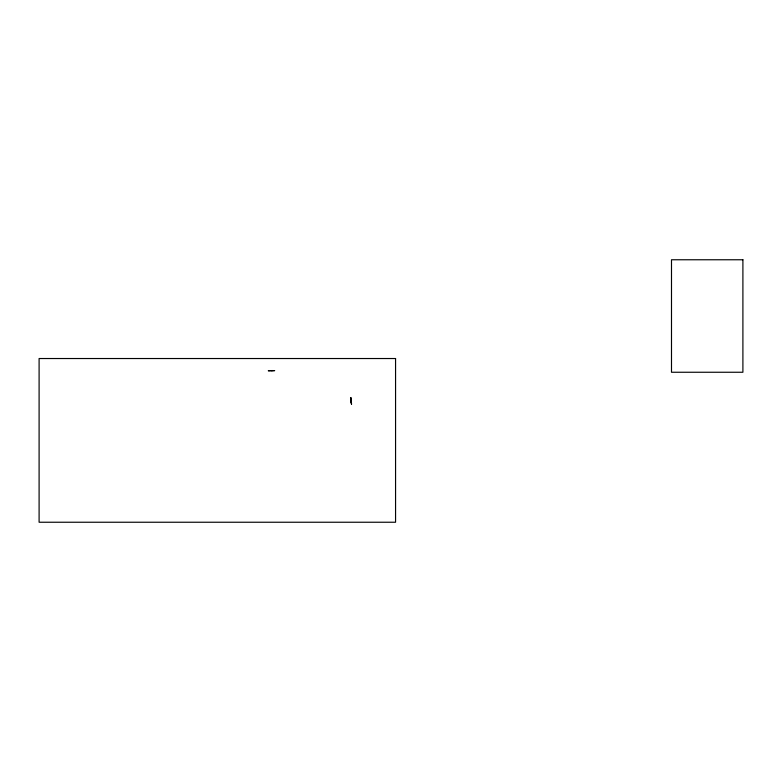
<?xml version="1.0" encoding="UTF-8"?>
<svg xmlns="http://www.w3.org/2000/svg" width="782" height="782" viewBox="0 0 782 782"><rect width="100%" height="100%" fill="white"/><g stroke="black" fill="none" stroke-linecap="round" stroke-linejoin="round"><path stroke-width="1.17" d="M351.147 402.955L350.805 399.641M272.439 370.56L268.265 370.766L274.687 370.609L271.471 370.688M350.835 397.598L351.529 404.216L350.835 397.598M742.9 259.761L671.494 259.761L671.494 372.252L742.9 372.252L742.9 259.761M395.565 358.527L39.1 358.527L39.1 522.239L395.565 522.239L395.565 358.527"/></g></svg>
